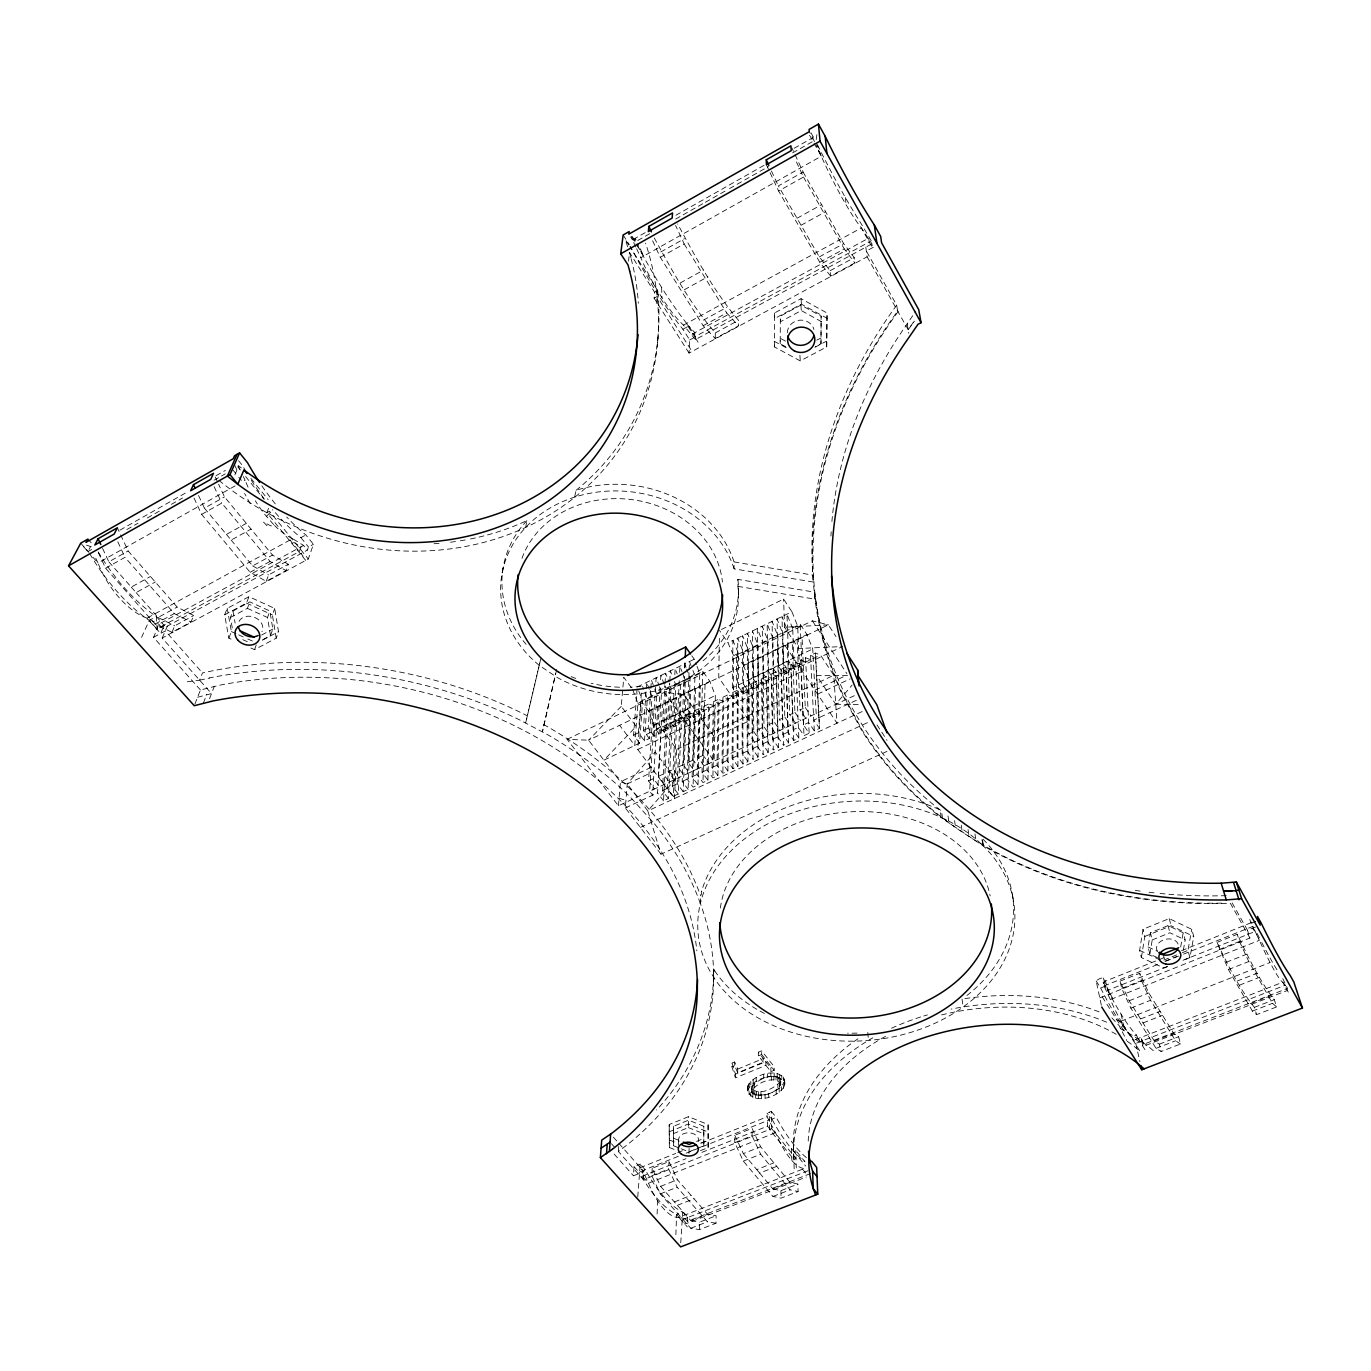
<?xml version="1.0" encoding="UTF-8"?>
<svg xmlns="http://www.w3.org/2000/svg" width="1371" height="1371" viewBox="0 0 1371 1371"><rect width="100%" height="100%" fill="white"/><g stroke="black" fill="none" stroke-linecap="round" stroke-linejoin="round"><path stroke-width="0.75" stroke-dasharray="5 3.75" d="M618.904 1143.397L643.873 1171.622L633.488 1175.787L634.019 1166.567L640.206 1164.065L640.017 1167.749L642.571 1170.628L642.279 1176.164L648.517 1183.19A45.929 18.354 69.6 0 0 678.851 1217.362L804.623 1168.4A46.94 15.818 68.8 0 1 775.558 1132.686L767.057 1116.799L767.006 1113.149L771.376 1111.384L771.667 1128.641L643.445 1179.728L618.355 1151.486L624.233 1147.099A373.752 270.892 10.7 0 0 713.623 980.985L713.64 973.941M714.874 970.959L713.76 969.194L713.76 973.102A371.935 270.447 10.8 0 1 656.555 1110.047M742.945 763.973L737.135 755.849L737.341 690.333L742.876 692.047L742.945 763.973L747.983 761.642L747.675 689.767L742.157 688.036L742.191 753.484L747.983 761.642M734.136 568.879A119.174 101.608 6.6 0 0 643.068 493.714A119.174 101.608 6.6 0 0 526.378 526.635L521.82 531.725A119.174 101.608 6.6 0 0 539.78 665.758L557.192 677.48A119.088 101.54 6.6 0 0 633.333 694.274L640.463 693.589A119.123 101.557 6.6 0 0 661.319 689.339L668.003 687.197A119.191 101.625 6.6 0 0 692.766 675.218L698.353 671.413A119.191 101.625 6.6 0 0 713.314 658.251L717.633 653.333A119.191 101.625 6.6 0 0 738.044 587.919L737.855 579.385L814.58 592.152A489.498 395.105 -24.4 0 0 935.228 806.097L941.551 811.066L942.563 818.641L983.521 846.096A158.779 119.945 -3.5 0 1 966.401 1004.6L959.272 1009.69A158.779 119.945 -3.5 0 1 872.779 1040.023L863.336 1040.795A158.779 119.945 -3.5 0 1 714.617 978.774M652.613 240.765L660.291 257.302L703.169 325.715L715.199 338.466L738.489 325.87L738.506 320.317C714.068 291.423 695.543 257.234 677.668 223.97M737.924 766.32L738.095 694.326L732.525 692.629L732.097 758.197L737.924 766.32L732.902 768.651L727.076 760.528L727.727 694.926L733.331 696.605M738.386 696.125L738.489 653.282L732.885 640.446L791.924 611.723L797.682 626.153L799.447 667.043L794.306 669.476L788.599 660.976L732.577 687.779L738.386 696.125L733.365 698.507L718.73 677.6L719.415 636.607M738.438 594.329L738.455 587.336M765.892 1065.353L770.896 1071.642L774.204 1070.288L774.135 1066.604L761.642 1050.837L758.317 1052.208L763.356 1058.532L763.39 1062.217L737.735 1072.756L737.735 1069.072L734.65 1061.977L731.943 1063.091L731.908 1066.775L735.422 1077.846L765.892 1065.353L765.841 1061.668L735.439 1074.161L735.422 1077.846M737.735 1072.756L734.633 1065.661L734.65 1061.977M793.74 740.409L791.118 669.048L785.909 667.146L788.034 732.131L793.74 740.409L798.865 738.026L793.175 729.732L798.316 727.333L804.006 735.644L809.164 733.245L803.475 724.933L808.65 722.517L814.305 730.863L819.481 728.464L819.018 717.701L816.173 713.486L812.729 648.946L806.988 634.584L800.167 624.233L736.45 655.064L736.278 702.655L749.217 720.889L714.531 737.204L714.102 761.162L664.301 692.355L683.683 694.463L714.531 737.204L715.336 695.525L709.852 681.336L702.809 671.327L641.251 701.095L637.755 749.491L674.498 798.539L676.708 749.371L662.673 730.263L656.623 728.858L661.319 726.63L667.334 728.052L663.513 800.853L668.414 798.573L671.996 725.825L666.015 724.385L670.71 722.14L676.674 723.597L673.315 796.294L678.234 794.015L681.353 721.369L675.423 719.895L680.136 717.65L686.031 719.141L683.169 791.718L688.105 789.439L690.727 716.896L684.849 715.388L682.175 781.453L688.105 789.439M734.77 1142.677L734.805 1135.257L752.045 1128.35L760.597 1146.756L789.936 1182.316L797.871 1184.098L798.093 1191.553L781.059 1198.134L772.97 1196.472L743.339 1161.1L734.77 1142.677L752.079 1135.771L752.045 1128.35M732.902 768.651L733.622 655.629L728.018 642.81L719.518 630.454M218.897 480.347L224.227 484.597A280.489 247.928 29.5 0 0 265.391 511.914L277.85 518.478A280.489 247.928 29.5 0 0 525.641 527.441A280.712 248.117 29.5 0 0 574.535 497.433L576.077 490.287A118.489 101.265 6.6 0 1 734.068 561.99L734.051 568.845L813.26 582.058L814.991 599.144A492.36 396.51 -24.2 0 0 820.938 632.408L822.926 640.531A492.36 396.51 -24.2 0 0 842.291 694.651L861.554 730.177A492.258 396.442 -24.2 0 0 875.092 750.126L879.942 756.518A492.189 396.373 -24.2 0 0 936.204 813.654L942.563 818.641M732.577 687.779L732.885 640.446L728.018 642.81M727.881 770.965L728.567 698.867L722.928 697.205L722.054 762.876L727.881 770.965L722.877 773.295L717.033 765.207L718.147 699.501L723.802 701.129L722.877 773.295M774.375 346.897L774.529 312.999L801.075 298.672L827.039 313.016L826.696 346.914L800.253 360.916L774.375 346.897L774.204 341.276L787.074 348.251M652.219 1168.281L651.859 1175.718L660.291 1193.884L690.778 1228.262L699.45 1229.616L716.005 1223.24L716.108 1215.751L707.573 1214.278L690.967 1220.721L660.616 1186.361L652.219 1168.281L668.962 1161.58L677.394 1179.711L707.573 1214.278M785.737 346.76L780.236 343.778L780.322 316.17L800.938 305.048L821.126 316.17L820.972 343.795L815.351 346.76M717.89 775.609L719.055 703.392L713.366 701.781L712.029 767.537L717.89 775.609L712.903 777.923L707.025 769.868L708.584 704.06L714.308 705.654L712.903 777.923M713.623 980.985L713.76 969.194M700.461 1150.629L708.156 1147.561L708.087 1124.563L688.482 1116.68L669.202 1124.528L669.356 1147.51L675.235 1149.823M708.156 1147.561L708.087 1124.563M681.233 1148.812L688.859 1151.829L703.82 1145.83L703.803 1126.294L688.55 1120.176L673.572 1126.259L673.624 1145.796L679.331 1148.058M703.82 1145.83L703.803 1126.294M707.916 780.236L709.578 707.916L703.837 706.322L702.038 772.199L707.916 780.236L702.963 782.55L697.068 774.512L699.073 708.601L704.848 710.161L702.963 782.55M699.45 1229.616L699.621 1222.144L716.108 1215.751M714.737 978.825L710.624 972.245A158.779 119.945 -3.5 0 1 699.673 906.505L701.729 891.253M715.199 338.466L715.336 332.879C690.521 304.499 671.876 270.413 653.95 237.354M637.755 1197.003L640.206 1164.065L645.295 1169.84A91.668 36.486 69.3 0 0 682.689 1212.135L687.574 1217.619L687.454 1221.458M854.339 695.68L709.081 763.493L703.169 755.352L705.071 683.632M820.972 343.795L821.126 316.17M697.993 784.846L700.135 712.423L694.326 710.864L692.098 776.826L697.993 784.846L693.04 787.143L687.128 779.139L689.579 713.126L695.423 714.668L693.04 787.143M673.281 1133.68L688.328 1127.596L688.482 1116.68M688.979 1153.388L689.133 1147.801M701.438 719.209L702.809 671.327M826.696 346.914L827.039 313.016M680.753 1242.743L682.689 1212.135L676.571 1214.483L675.8 1237.225M697.016 666.357L699.776 673.504L698.49 715.131L693.537 717.479L687.625 709.27L689.082 671.927M704.094 765.823L698.165 757.7L700.324 685.911M678.422 1145.385L678.611 1139.764M693.537 717.479L694.96 675.817L692.903 670.47M709.081 763.493L699.09 768.154L693.16 760.048L695.56 688.208L709.852 681.336M679.245 680.753L677.72 714L683.649 722.191L688.602 719.844L690.161 678.131L686.734 669.219M673.624 1145.796L673.572 1126.259M699.09 768.154L694.103 770.485L688.173 762.396L690.83 690.487L695.56 688.208M669.356 1147.51L669.202 1124.528M716.005 1223.24L707.436 1221.801L677.137 1187.235L668.671 1169.017L668.962 1161.58M689.15 669.853L689.476 661.559L694.274 659.228L696.331 664.575M683.649 722.191L685.363 680.444L682.638 673.332M694.103 770.485L689.133 772.816L683.186 764.727L686.1 692.766L690.83 690.487M657.103 1214.038L657.72 1199.128M688.602 719.844L682.672 711.635L684.163 676.349M684.506 668.037L684.695 663.89L689.476 661.559L692.218 668.688M683.683 694.463L684.369 677.96M684.797 667.643L685.054 661.456M678.731 724.539L680.582 682.758L675.817 685.072L673.812 726.87L678.731 724.539L672.784 716.365L674.412 683.084M683.169 791.718L677.24 783.749L681.044 695.2M679.622 672.441L679.913 666.203L681.953 671.55M817.527 144.88L819.995 149.867A133.193 17.515 63.6 0 0 861.451 224.159L871.562 241.347L871.905 243.832L695.457 339.562L695.594 336.786L688.808 326.024A129.148 26.717 62 0 1 662.604 289.058L658.114 281.809A129.148 26.717 62 0 1 636.35 242.975M678.234 794.015L672.304 786.063L676.623 697.342M674.823 674.772L675.132 668.534L677.171 673.864M660.119 687.985L658.029 723.425L663.992 731.548L668.894 729.218L671.036 687.385L669.682 683.821M865.821 247.123L867.123 256.805L689.065 353.101L689.716 339.974L682.912 329.246A129.011 27.06 61.9 0 1 630.369 246.352M673.315 796.294L667.369 788.359L671.91 699.604M643.445 1179.728L643.873 1171.622M673.812 726.87L667.866 718.73L669.716 683.341M669.819 681.25L670.368 670.847L671.721 674.412M663.992 731.548L666.289 689.682L664.935 686.134M668.414 798.573L662.45 790.639L667.197 701.866M668.894 729.218L662.93 721.077L664.918 685.654M665.038 683.581L665.62 673.161L669.014 682.055M650.711 690.521L648.226 728.121L654.207 736.21L659.091 733.879L661.525 691.978L659.502 686.648M664.387 784.366L658.388 776.346L662.501 704.128M663.513 800.853L657.549 792.935L661.319 726.63M660.616 679.639L660.873 675.475L664.25 684.352M654.207 736.21L656.795 694.274L654.772 688.962M657.806 706.391L652.647 795.214L649.648 791.256L653.778 724.985L648.449 710.898L641.251 701.095M659.091 733.879L653.127 725.773L655.732 684.043M655.869 681.953L656.126 677.788L658.834 684.883M641.354 693.04L638.458 732.782L644.456 740.854L649.34 738.541L652.048 696.571L650.025 691.241M689.133 772.816L654.55 788.959L648.534 780.973L653.127 708.636M650.848 688.431L651.396 680.085L654.087 687.179M644.456 740.854L647.318 698.85L642.622 686.443M618.355 1151.486L618.767 1145.419M649.34 738.541L643.342 730.452L646.084 690.744M646.238 688.653L646.666 682.381L649.357 689.476M631.294 687.539L623.771 677.308L621.252 706.339L636.178 726.407L603.891 760.185L639.606 743.168L642.605 701.129L637.909 688.739M632.545 689.253L637.892 703.409L634.756 745.481L619.623 725.293M639.606 743.168L633.591 735.113L637.087 689.065M660.993 854.184L625.347 807.93L627.215 783.921L655.235 752.045L675.372 779.139L647.815 810.912L660.993 854.184L886.968 751.411M618.441 805.805L620.429 781.813L588.605 740.203L567.097 739.329L618.441 805.805L654.55 788.959M657.566 342.664L658.063 336.546M656.52 303.402L657.634 290.583L629.82 246.729M689.065 353.101L654.087 298.175L654.618 292.263L629.443 252.367L628.586 261.175M649.7 233.738L634.859 242.136L635.304 238.246L636.984 241.827M556.695 669.374L542.419 731.823L555.718 673.452M816.173 139.619L817.03 133.81M540.842 658.56L525.676 722.928L540.345 660.599M1167.578 966.538L1163.859 968.029L1141.375 957.575L1139.627 950.36L1143.02 929.264L1169.223 918.604L1191.759 929.315L1193.764 936.496L1189.925 957.609L1182.488 960.591M1141.375 957.575L1144.802 936.444L1143.02 929.264M1157.45 957.695L1149.875 954.147L1148.075 946.95L1150.406 932.743L1168.023 925.596L1183.19 932.777L1185.161 939.958L1182.984 952.16M1149.875 954.147L1152.223 939.923L1150.406 932.743M525.641 527.441L526.841 520.672A278.844 246.849 29.8 0 1 468.402 539.369M1180.671 946.984L1183.19 932.777M1189.925 957.609L1187.954 950.411L1191.759 929.315M747.606 1087.272C751.394 1073.544 784.76 1064.684 784.949 1084.427C781.042 1098.034 747.778 1106.911 747.606 1087.272C753.81 1102.027 780.442 1093.287 784.846 1080.725M747.623 1090.956C751.891 1078.292 778.899 1069.517 784.949 1084.427M502.146 572.907L503.465 565.983M713.64 973.958A373.752 270.892 10.7 0 0 702.432 909.333L700.41 903.54L701.541 898.982A158.779 119.945 -3.5 0 1 937.867 815.985L941.174 817.544L940.18 809.987L936.821 808.427A158.008 119.74 -3.5 0 0 701.609 891.236M197.595 697.256L211.511 693.572L162.172 638.046L308.304 559.008L313.428 544.304L305.887 534.947A120.717 48.448 58.8 0 1 286.728 517.021M92.954 557.277L98.009 562.967A58.867 29.065 57.2 0 0 147.005 618.167L160.578 633.471L162.721 628.621L307.395 550.114L308.492 546.995L313.428 544.304M250.859 648.003L254.526 649.648L276.205 638.183L278.502 631.637L274.714 608.433L248.956 596.676L227.226 608.398L224.638 614.876L228.871 638.149L232.522 639.794M263.009 639.589L270.515 635.613L272.846 629.066L269.864 611.02L249.848 601.903L232.967 611.003L230.414 617.481L232.933 631.568M751.548 1087.272C756.586 1079.782 775.489 1070.425 780.887 1080.725C775.78 1088.18 757.066 1097.486 751.548 1087.272L751.685 1092.173C759.603 1100.039 782.721 1091.967 780.802 1079.508M780.973 1084.41C775.78 1074.196 754.324 1083.141 751.685 1092.173M276.205 638.183L272.383 614.911L274.714 608.433M270.515 635.613L267.516 617.516L269.864 611.02M194.014 498.016L201.623 514.382L250.139 572.29L266.214 581.321L285.991 570.627L288.304 564.269L272.486 555.066L224.484 496.885L218.572 484.186M254.526 649.648L256.925 643.085M266.214 581.321L268.613 574.929L288.304 564.269M230.414 617.481L247.38 608.364L249.848 601.903M209.574 698.644L214.322 686.305M224.638 614.876L246.472 603.12L248.956 596.676M228.871 638.149L231.391 631.603L227.226 608.398M203.388 703.049L206.678 694.583M194.922 704.026L200.457 689.973L219.086 685.294A355.295 258.228 10.7 0 1 696.845 950.857M187.261 681.798L199.618 680.17L202.48 672.938L212.351 670.847A371.661 270.258 10.8 0 1 520.963 712.629L526.807 715.576M305.716 560.413L266.814 512.685L269.487 505.95M98.404 552.753L105.601 568.211L155.077 624.028L171.923 632.322L190.98 622.006L193.722 615.528L177.15 607.045L128.154 550.971L117.375 527.801M171.923 632.322L174.734 625.81L193.722 615.528M162.172 638.046L167.416 626.067M234.869 474.88L238.76 465.969L241.347 467.957M98.198 551.93A117.529 55.903 57.2 0 0 156.311 616.556L164.126 625.399L162.721 628.621L158.813 624.199L147.005 618.167L292.571 538.632L303.591 545.452L307.395 550.114M200.457 689.973L153.518 637.309L157.099 629.22L156.311 616.556L149.268 620.412L140.27 640.24M83.734 546.875L87.898 551.57L90.383 546.875M831.906 521.494A469.242 378.602 -24.3 0 1 907.276 323.727L915.708 311.303M867.123 256.805L908.202 329.743L914.628 320.42M896.668 305.082L890.465 313.856A489.687 395.242 -24.4 0 0 812.866 575.1L813.26 582.058A492.497 396.613 -24.2 0 1 891.373 319.871L897.611 311.063L896.668 305.082L866.352 251.047L876.103 245.769M898.211 311.423L891.973 320.231A491.761 396.013 -24.2 0 0 821.572 632.305L823.56 640.394M908.202 329.743L914.371 321.14M847.535 675.355L816.688 675.629L835.727 704.266L852.128 685.054M526.841 520.672L523.054 524.939A118.523 101.3 6.6 0 0 526.121 644.37M266.42 516.439L272.812 509.669M621.252 706.339L588.605 740.203L828.358 624.868L835.933 636.555M576.077 490.287L580.379 486.722A279.05 247.037 29.8 0 0 658.149 295.879L657.634 290.583L654.618 292.263M575.135 496.97L579.453 493.389A280.712 248.117 29.5 0 0 658.114 308.698L656.966 294.919A280.712 248.117 29.5 0 0 646.649 246.454L645.552 243.13M119.98 530.114L188.41 491.366M216.138 475.651L225.392 470.407M635.801 247.003L632.459 239.856L646.392 231.973M675.954 215.23L764.641 164.983M794.22 148.239L812.695 137.786L809.284 131.685M87.898 551.57L91.617 549.48M126.869 529.532L138.008 523.225M147.28 517.981L160.27 510.629M171.409 504.322L182.549 498.033M214.099 480.176L219.668 477.022M221.519 475.977L225.238 473.886M675.68 219.052L681.25 215.898M683.101 214.853L703.512 203.302M705.38 202.257L727.641 189.644M729.492 188.598L768.463 166.559M792.592 152.901L813.003 141.367L812.695 137.786L815.265 143.304M235.075 485.9L98.009 562.967L94.616 555.821M243.353 476.577L245.083 480.261L242.478 481.735L238.794 477.211M695.457 339.562L683.478 325.098A64.865 14.087 62.1 0 1 664.01 300.986L659.777 294.319A64.865 14.087 62.1 0 1 640.823 257.714L821.298 156.225L815.882 141.573M102.568 548.349L108.84 561.819L128.154 550.971M198.538 495.497L204.433 508.144L224.484 496.885M660.753 251.973L684.489 238.64M803.115 172.043L843.696 243.627L854.219 257.628L854.853 262.924L830.603 276.051L830.106 270.687L819.327 256.908L778.385 185.942L803.115 172.043L791.804 147.691M105.601 568.211L125.001 557.329L174.306 613.574L190.98 622.006M201.623 514.382L221.776 503.088L270.07 561.442L285.991 570.627M660.291 257.302L684.163 243.918L675.577 225.461M830.603 276.051L819.772 262.255L778.591 190.997L803.475 177.048L795.591 160.081M108.84 561.819L131.273 587.114L150.502 576.454M204.433 508.144L226.421 534.399L246.386 523.345M680.205 283.009L703.786 269.933M797.048 218.263L821.623 204.656M266.814 512.685L269.436 511.229L308.304 559.008M654.087 298.175L657.12 296.496L692.064 351.49M131.273 587.114L136.123 592.598L155.334 581.972M226.421 534.399L231.168 540.088L251.099 529.069M684.403 289.709L707.95 276.702M801.092 225.255L825.616 211.7M292.571 538.632A60.461 25.346 58.8 0 1 273.6 524.545L270.995 525.984L263.643 522.145L268.476 527.372M683.478 325.098L861.365 227.929L871.905 243.832L872.436 247.757L861.365 227.929A66.939 8.38 63.4 0 1 848.032 208.084L844.159 201.468A66.939 8.38 63.4 0 1 821.298 156.225L816.139 145.155M275.348 512.685A120.614 48.705 58.7 0 0 300.935 537.655L305.887 534.947M682.912 329.246L688.808 326.024M136.123 592.598L158.025 617.481L177.15 607.045M231.168 540.088L252.641 565.88L272.486 555.066M703.392 320.129L726.784 307.361M819.327 256.908L843.696 243.627M155.077 624.028L174.306 613.574M250.139 572.29L270.07 561.442M703.169 325.715L726.699 312.914L738.489 325.87M819.772 262.255L844.279 248.922L854.853 262.924M303.591 545.452L158.813 624.199L156.654 629.049L299.341 551.553L301.02 546.858L289.984 540.054L303.162 556.215M692.064 334.181L868.7 238.126L869.231 242.016L694.669 336.838L686.288 323.556L694.857 332.656L694.669 336.838L698.079 342.219M164.126 625.399L157.099 629.22L149.268 620.412A117.375 56.245 57.1 0 1 90.023 554.21M689.716 339.974L695.594 336.786M153.518 637.309L165.291 630.934L202.48 672.938M715.336 332.879L738.506 320.317M830.106 270.687L854.219 257.628M827.518 318.535L801.401 304.139L774.718 318.518L774.529 312.999M821.555 321.722L801.281 310.549L780.545 321.705L780.322 316.17M261.655 635.03L272.846 629.066M816.808 340.145L820.526 338.174M262.307 640.223L278.502 631.637M814.957 347.257L826.233 341.293M721.403 629.529L783.612 599.093L791.924 611.723M637.241 686.974L684.695 663.89L686.048 667.454M733.622 655.629L738.489 653.282M637.892 703.409L642.605 701.129M647.318 698.85L652.048 696.571M656.795 694.274L661.525 691.978M666.289 689.682L671.036 687.385M685.363 680.444L690.161 678.131M694.96 675.817L699.776 673.504M743.373 652.407L748.258 650.043L742.619 635.698L742.671 682.947L748.463 691.327L743.425 693.726L737.615 685.363L737.752 638.081L743.373 652.407L743.425 693.726M753.159 647.678L758.077 645.295L752.422 630.934L752.799 678.097L758.574 686.494L753.519 688.91L747.726 680.53L747.521 633.316L753.159 647.678L753.519 688.91M767.914 640.548L768.72 681.661L763.647 684.095L762.979 642.93L767.914 640.548L762.225 626.17L764.007 726.836L769.799 735.147M777.785 635.767L778.899 676.811L773.81 679.245L772.833 638.166L777.785 635.767L772.062 621.371L774.272 722.02L780.03 730.366M782.738 633.385L787.691 630.986L781.95 616.573L783.407 663.461L789.13 671.944L784.006 674.395L778.282 665.912L777.014 618.972L782.738 633.385L784.006 674.395M794.306 669.476L792.712 628.552L797.682 626.153M567.097 739.329L812.386 620.84L828.358 624.868L784.538 627.25L783.612 599.093M648.449 710.898L686.1 692.766M736.45 655.064L743.425 665.175L806.988 634.584M653.778 724.985L715.336 695.525M633.591 735.113L638.458 732.782M643.342 730.452L648.226 728.121M653.127 725.773L658.029 723.425M662.93 721.077L667.866 718.73M749.217 720.889L748.994 679.416L812.729 648.946M672.784 716.365L677.72 714M682.672 711.635L687.625 709.27M684.849 715.388L689.579 713.126M694.326 710.864L699.073 708.601M703.837 706.322L708.584 704.06M713.366 701.781L718.147 699.501M722.928 697.205L727.727 694.926M732.525 692.629L737.341 690.333M742.157 688.036L746.989 685.723L752.456 687.471L753.039 759.294L758.094 756.946L757.272 685.192L751.822 683.409L752.319 748.772L758.094 756.946M751.822 683.409L756.672 681.096L762.087 682.895L763.167 754.598L768.24 752.251L766.903 680.599L761.522 678.782L762.482 744.042L768.24 752.251M761.522 678.782L766.372 676.469L771.736 678.285L773.313 749.886L778.42 747.521L776.569 675.989L771.239 674.138L772.678 739.277L778.42 747.521M771.239 674.138L776.123 671.807L781.419 673.675L783.509 745.156L788.616 742.791L786.269 671.362L781.007 669.476L782.91 734.513L788.616 742.791M781.007 669.476L785.909 667.146M793.175 729.732L790.81 664.781L795.711 662.433L800.87 664.404L804.006 735.644M803.475 724.933L800.63 660.119L805.565 657.754L810.655 659.742M814.305 730.863L810.501 655.407L815.437 653.042L820.458 655.064L833.757 675.235L837.013 723.203L802.275 671.276L800.167 624.233M646.341 734.496L690.59 713.383M662.673 730.263L820.458 655.064M637.755 749.491L802.275 671.276M676.708 749.371L833.757 675.235M651.139 767.349L620.429 781.813L627.215 783.921L647.815 810.912L863.559 710.898M814.94 690.196L846.524 675.32M817.699 694.103L850.174 678.851M627.215 783.921L654.087 771.29M648.534 780.973L653.453 778.659L659.468 786.663M658.388 776.346L663.324 774.032L669.322 782.07M683.186 764.727L677.891 767.212L683.855 775.283M688.173 762.396L693.16 760.048M698.165 757.7L703.169 755.352M754.65 742.225L748.84 733.948L753.776 731.634L753.159 660.496M764.692 737.529L758.883 729.235L764.007 726.836M774.906 732.765L769.131 724.436L774.272 722.02M785.172 727.967L779.414 719.604L784.829 717.067L782.635 646.289M795.471 723.151L789.73 714.771L794.906 712.354L792.198 641.697M805.805 718.335L800.081 709.921L805.274 707.487L802.052 636.967M672.304 786.063L677.24 783.749M682.175 781.453L687.128 779.139M692.098 776.826L697.068 774.512M712.029 767.537L717.033 765.207M722.054 762.876L727.076 760.528M742.191 753.484L747.246 751.137L746.989 685.723M752.319 748.772L757.392 746.407L756.672 681.096M772.678 739.277L777.785 736.895L776.123 671.807M625.347 807.93L657.549 792.935M662.45 790.639L667.369 788.359M702.038 772.199L707.025 769.868M732.097 758.197L737.135 755.849M762.482 744.042L767.571 741.66L766.372 676.469M782.91 734.513L788.034 732.131M856.361 700.307L813.826 720.101L819.481 728.464L815.556 657.412L810.501 655.407M640.36 827.399L868.46 722.209M731.908 1066.775L734.633 1065.661M763.39 1062.217L758.369 1055.876L761.676 1054.505L761.642 1050.837M737.735 1069.072L763.356 1058.532M770.896 1071.642L770.828 1067.958L774.135 1066.604M1144.802 936.444L1171.125 925.768L1193.764 936.496M668.894 1131.932L688.259 1124.083L707.95 1131.983M1152.223 939.923L1169.926 932.76L1185.161 939.958M1251.792 922.991L1255.596 921.449L1251.62 922.7M696.519 1141.392L703.974 1138.393M1101.341 1005.2L1096.166 980.968C1105.866 972.982 1105.849 983.213 1107.528 990.41L1167.132 966.624M700.632 1143.191L708.293 1140.124M640.017 1167.749L675.749 1153.422M677.737 1152.617L683.683 1150.235M701.558 1143.071L767.057 1116.799M1163.688 957.798L1104.221 981.636L1112.721 998.636L1105.403 987.034M1181.528 950.651L1250.883 922.837L1259.366 940.335A50.813 4.987 66.1 0 0 1282.759 982.202L1289.254 993.855M1103.227 982.356L1105.557 986.057A97.581 16.452 66.6 0 0 1119.713 1011.884L1122.403 1016.237A97.581 16.452 66.6 0 0 1136.508 1035.088L1139.387 1041.926L1135.634 1039.492A49.613 8.517 66.9 0 1 1123.62 1025.611L1121.015 1021.155A49.613 8.517 66.9 0 1 1110.373 999.579L1103.998 985.955L1103.227 982.356L1105.574 981.43M1163.859 960.06L1180.551 953.376M1182.402 952.639L1187.954 950.411M1165.024 961.225L1176.746 956.53M678.234 1156.353L642.571 1170.628L648.517 1183.19L775.558 1132.686M686.168 1153.182L769.508 1119.816M1103.998 985.955L1157.827 964.413M1165.744 961.242L1181.579 954.902M1183.567 954.113L1252.854 926.385L1259.366 940.335L1110.373 999.579M806.422 1157.672A93.674 30.882 68.3 0 1 776.243 1117.416L771.89 1119.164L767.006 1113.149M1096.166 980.968L1100.656 988.028L1105.557 986.057M1120.038 981.173L1139.695 973.324L1148.812 992.964L1173.713 1033.408L1178.632 1036.699L1180.482 1044.017L1161.134 1051.488L1156.061 1048.335L1130.835 1008.096L1121.701 988.422L1120.038 981.173L1129.156 1000.761L1154.296 1040.949L1159.369 1044.154L1161.134 1051.488M1217.002 942.391L1237.276 934.285C1248.09 956.701 1259.109 980.111 1274.276 999.648L1276.59 1006.931L1256.624 1014.626L1252.391 1011.095L1228.399 969.571L1217.002 942.391C1227.816 964.721 1238.904 988.2 1254.414 1007.342L1256.624 1014.626M1232.135 902.906L1247.473 930.223L1258.321 925.888M642.279 1176.164L685.997 1158.718M701.901 1152.36L767.503 1126.174L767.417 1120.655M1183.036 960.266L1254.551 931.714L1252.58 928.184M651.859 1175.718L668.671 1169.017M1121.701 988.422L1141.426 980.556L1139.695 973.324M1219.11 949.589L1239.47 941.466L1237.276 934.285M1099.765 997.865L1249.906 938.038L1247.473 930.223M660.616 1186.361L677.394 1179.711M734.805 1135.257L743.339 1153.594L760.597 1146.756M1129.156 1000.761L1148.812 992.964M1226.257 962.288L1246.547 954.25M634.019 1166.567L639.109 1172.274L645.295 1169.84M660.291 1193.884L677.137 1187.235M743.339 1161.1L760.682 1154.245L790.124 1189.839L798.093 1191.553M1130.835 1008.096L1150.595 1000.282L1175.581 1040.795L1180.482 1044.017M1228.399 969.571L1248.792 961.517L1272.511 1003.315L1276.59 1006.931M1121.015 1021.155L1270.043 962.528M857.938 1038.79A199.463 136.843 -5.6 0 0 793.449 1148.47L793.655 1151.297L795.78 1150.458L804.811 1161.58M674.429 1201.904L691.121 1195.358M743.339 1153.594L756.758 1169.6L773.93 1162.848M1140.569 1018.961L1160.123 1011.301M1237.105 981.088L1257.293 973.17M794.152 1168.795L793.878 1159.386L796.02 1158.546L795.78 1150.458M677.411 1205.298L694.086 1198.751M756.758 1169.6L759.654 1173.079L776.826 1166.361M1143.037 1022.937L1162.574 1015.277M1239.47 985.166L1259.623 977.266M1100.656 988.028A97.512 16.675 66.7 0 0 1131.692 1036.973L1136.508 1035.088M1135.634 1039.492L1282.759 982.202L1287.54 988.577M687.574 1217.619L681.456 1220.019L676.571 1214.483A91.566 36.726 69.3 0 1 639.109 1172.274M808.119 1170.714L685.037 1218.562L678.851 1217.362L687.317 1226.891M1131.692 1036.973L1135.754 1043.4L1285.621 985.081M810.518 1173.576L687.471 1221.321L685.037 1218.562L684.866 1224.149L806.319 1177.038M1143.722 1044.256L1140.861 1037.419L1143.722 1044.256L1287.489 988.44L1282.622 978.277M759.654 1173.079L772.85 1188.948L789.936 1182.316M1154.296 1040.949L1173.713 1033.408M1250.163 1003.743L1270.214 995.98M772.85 1188.948L780.904 1190.662L797.871 1184.098M1159.369 1044.154L1178.632 1036.699M1254.414 1007.342L1274.276 999.648M690.778 1228.262L707.436 1221.801M772.97 1196.472L790.124 1189.839M1156.061 1048.335L1175.581 1040.795M1252.391 1011.095L1272.511 1003.315M199.618 680.17L209.523 678.062M1106.654 1022.218A200.269 136.911 -5.5 0 0 965.989 1006.537L960.351 1007.411A200.269 136.911 -5.5 0 0 951.046 1009.125M1226.274 895.657L1219.127 895.829A489.241 394.899 -24.4 0 1 1159.215 893.378M1249.906 938.038L1230.438 903.369L1221.475 903.575A492.035 396.253 -24.2 0 1 983.161 845.718L981.807 837.989L983.024 845.633M835.727 704.266L860.388 704.557M690.967 1220.721L699.621 1222.144M737.838 586.36L814.991 599.144L814.58 592.152M734.085 561.921L812.866 575.1M619.075 798.265L625.947 800.373M86.51 545.144L94.205 547.766M790.81 664.781L796.003 666.734M800.63 660.119L805.754 662.073M673.898 1138.376L679.588 1140.621M669.665 1140.089L677.445 1143.174M688.328 1127.596L703.649 1133.714M242.736 639.657L250.002 642.93M231.391 631.603L236.875 634.07M238.691 634.876L245.975 638.166M247.808 638.989L255.092 642.262M246.472 603.12L272.383 614.911M247.38 608.364L267.516 617.516M823.577 640.411A491.384 395.722 -24.2 0 0 842.891 694.429L862.102 729.938A491.384 395.722 -24.2 0 0 875.623 749.834L880.456 756.244A491.384 395.722 -24.2 0 0 942.991 818.281L946.538 820.029M1139.627 950.36L1160.14 959.923M1148.075 946.95L1157.501 951.354M158.025 617.481L174.734 625.81M1120.141 1028.524L1124.443 1030.803A200.269 136.911 -5.5 0 1 1151.434 1049.055L1154.605 1051.831M1127.185 1041.275A184.365 126.458 -5.6 0 1 1137.159 1048.866L1140.209 1051.557L1121.684 1022.338L1118.376 1020.572A199.463 136.843 -5.6 0 0 1114.126 1018.379M785.48 341.122L780.03 338.157L780.236 343.778M543.447 724.454L547.886 726.921A371.781 270.327 10.8 0 1 700.101 894.355L700.598 895.794M252.641 565.88L268.613 574.929M1201.921 903.095A491.315 395.671 -24.2 0 1 983.538 845.341L976.512 841.177A491.384 395.722 -24.2 0 1 949.469 823.148L943.368 818.556M580.447 755.627L572.341 750.074A373.752 270.892 10.7 0 0 546.806 734.239L519.798 719.981A373.752 270.892 10.7 0 0 209.215 677.942M981.19 843.936L977.112 840.166A158.779 119.945 -3.5 0 0 946.521 819.995M1111.864 1017.865L1119.096 1025.594L1126.722 1040.435M273.6 524.545L264.055 513.542A60.461 25.346 58.8 0 1 255.349 500.792M614.139 1154.074L633.488 1175.787M80.735 543.173L88.995 552.462M611.466 1143.722L615.596 1148.384M87.898 539.094L92.011 543.756M613.403 1137.193L617.533 1141.854M232.659 469.687L237.56 475.703M767.503 1126.174L773.484 1133.509M802.549 1169.206L807.159 1174.861M793.312 1144.819L793.878 1159.386L769.508 1129.498L769.251 1112.241M772.267 1119.644L774.821 1124.426A93.605 31.053 68.3 0 0 790.107 1146.979L793.158 1150.595A93.605 31.053 68.3 0 0 804.948 1161.545M237.646 466.757L240.302 470.013M245.615 476.56L264.175 499.421M793.655 1151.297L805.617 1166.018M771.667 1128.641L796.02 1158.546L796.294 1167.955M238.554 460.69L242.564 465.626A120.614 48.705 58.7 0 0 245.683 471.076M250.927 478.393L268.133 499.61M771.376 1111.384L776.243 1117.416M300.935 537.655L308.492 546.995M761.676 1054.505L774.204 1070.288M765.841 1061.668L770.828 1067.958M674.258 779.756L668.277 771.719L673.247 769.388L679.211 777.443M747.246 751.137L753.039 759.294M691.807 655.732L694.274 659.228M757.392 746.407L763.167 754.598M753.776 731.634L759.585 739.912M767.571 741.66L773.313 749.886M777.785 736.895L783.509 745.156M763.647 684.095L757.872 675.68L757.306 628.552L762.979 642.93M784.829 717.067L790.57 725.448M762.962 673.247L768.72 681.661M768.068 670.796L773.81 679.245M794.906 712.354L800.63 720.752M773.175 668.363L778.899 676.811M805.274 707.487L810.981 715.919M785.137 645.638L799.447 667.043L842.428 646.581L798.642 648.483L784.538 627.25M812.386 620.84L846.918 673.692M876.994 724.933L887.054 740.306M1102.233 996.888L1123.466 1030.289L1121.684 1022.338M630.643 236.994L632.459 239.856M623.154 234.972L629.34 244.741M628.706 244.981L625.365 239.702L627.695 246.934M632.237 236.446L635.321 241.347M631.226 236.395L634.859 242.136M635.955 243.884L643.685 256.103L637.823 243.61M1144.991 1049.706L1137.964 1038.584L1141.7 1041.035L1142.951 1046.484L1287.386 990.479L1285.672 985.201M684.163 243.918L726.699 312.914M250.208 503.654L244.621 493.457M803.475 177.048L844.279 248.922M811.049 132.884L814.922 139.825M814.031 143.218L821.298 156.225M809.576 135.232L812.146 139.825M1251.226 921.963L1251.963 923.283M238.126 465.54L239.874 469.225M234.647 465.18L238.126 472.532M636.641 248.785L640.823 257.714M752.079 1135.771L760.682 1154.245M215.196 476.919L217.732 482.369M214.133 486.671L221.776 503.088M117.786 541.802L125.001 557.329M1239.47 941.466L1248.792 961.517M771.445 171.015L778.385 185.942M766.389 164.726L778.591 190.997M1141.426 980.556L1150.595 1000.282M792.712 628.552L786.954 614.139L789.13 671.944M772.833 638.166L767.143 623.771L769.131 724.436M743.425 665.175L748.994 679.416M674.446 681.524L675.817 685.072M700.41 903.54L699.895 902.101A373.752 270.892 10.7 0 0 674.926 852.077L670.333 845.084A373.752 270.892 10.7 0 0 655.012 824.451L631.14 797.991A373.752 270.892 10.7 0 0 580.396 755.575M731.943 1063.091L735.439 1074.161M1249.821 919.444L1250.883 922.837M629.58 252.864L631.208 258.708M1169.223 918.604L1171.125 925.768M1168.023 925.596L1169.926 932.76M1163.174 954.01L1164.562 959.426M1135.754 1043.4L1139.918 1061.651M1121.084 1014.112L1123.62 1025.611M1103.449 978.037L1104.409 981.927M232.967 611.003L235.109 623.034M1012.295 894.029L1013.632 901.775M907.208 323.676L908.784 333.273M983.521 846.096L982.304 838.452A158.008 119.74 -3.5 0 1 966.726 995.637M974.952 833.928L976.118 841.554M968.046 829.626L969.194 837.253M961.26 825.188L962.356 832.797M954.576 820.629L955.656 828.221M948.012 815.916L949.058 823.508M737.855 579.385L738.061 580.961A118.489 101.265 6.6 0 1 701.249 662.193M962.048 999.065L963.076 1006.982M845.376 197.527L846.096 204.776M793.878 1159.386L793.535 1152.908A200.355 136.963 -5.5 0 1 868.409 1040.4A200.269 136.911 -5.5 0 1 872.83 1037.813M867.826 1032.432L868.409 1040.4M801.075 298.672L801.401 304.139M800.938 305.048L801.281 310.549M812.335 566.48L812.729 573.404M799.927 355.226L800.253 360.916M815.437 653.042L819.018 717.701M805.565 657.754L809.164 733.245M797.117 639.332L800.081 709.921M795.711 662.433L798.865 738.026M791.41 1148.521L791.855 1160.466M787.297 644.062L789.73 714.771M777.494 648.774L779.414 719.604M661.645 287.482L661.902 297.644M784.52 1078.84L784.606 1082.524M784.469 1082.679L784.555 1086.363M783.441 1076.989L783.527 1080.674M783.338 1084.667L783.424 1088.368M781.778 1075.378L781.864 1079.08M781.539 1086.637L781.624 1090.339M780.425 1081.959L780.51 1085.661M780.15 1078.326L780.236 1082.027M779.688 1074.196L779.756 1077.88M779.414 1083.227L779.499 1086.929M779.071 1077.332L779.156 1081.016M779.139 1088.505L779.225 1092.19M780.904 1190.662L781.059 1198.134M777.665 1076.646L777.734 1080.348M777.854 1084.53L777.94 1088.231M777.134 1073.442L777.203 1077.126M775.935 1076.304L776.003 1079.988M776.123 1090.253L776.192 1093.955M774.152 1073.099L774.221 1076.783M773.878 1076.269L773.947 1079.954M771.513 1076.561L771.565 1080.245M770.845 1073.185L770.896 1076.869M768.668 1093.27L768.737 1096.971M767.349 1073.716L767.4 1077.4M765.035 1094.212L765.087 1097.914M758.077 645.295L758.574 686.494M763.681 1074.675L763.733 1078.36M758.009 658.149L758.883 729.235M761.591 1094.726L761.625 1098.428M760.922 1091.402L760.956 1095.103M758.317 1052.208L758.369 1055.876M758.574 1091.693L758.609 1095.395M758.317 1094.812L758.352 1098.514M756.192 1077.726L756.226 1081.428M756.535 1091.659L756.569 1095.36M755.37 1094.469L755.387 1098.171M754.821 1091.316L754.838 1095.001M754.53 1083.484L754.547 1087.169M753.193 1079.491L753.21 1083.193M753.416 1090.63L753.433 1094.332M752.987 1084.769L753.005 1088.471M752.833 1093.732L752.85 1097.417M752.319 1089.654L752.336 1093.338M751.994 1086.038L752.011 1089.739M748.463 662.741L748.84 733.948M750.811 1081.359L750.828 1085.061M750.742 1092.55L750.76 1096.252M748.258 650.043L748.463 691.327M749.046 1083.33L749.063 1087.032M749.063 1090.973L749.08 1094.675M747.966 1085.335L747.983 1092.841M640.994 686.323A118.489 101.265 6.6 0 1 630.334 687.197M619.589 687.231A118.489 101.265 6.6 0 1 605.279 685.997M601.732 685.449A118.489 101.265 6.6 0 1 591.192 683.272M575.82 678.474A118.489 101.265 6.6 0 1 570.867 676.486M465.18 539.968A278.844 246.849 29.8 0 1 458.702 541.048M455.446 541.545A278.844 246.849 29.8 0 1 447.272 542.59M439.028 543.379A278.844 246.849 29.8 0 1 432.413 543.841M521.991 558.34A102.774 87.83 6.6 0 1 630.643 499.472A102.774 87.83 6.6 0 1 722.431 582.075M239.051 621.389A12.596 10.008 19.7 0 1 255.075 617.584A12.596 10.008 19.7 0 1 261.964 631.74M720.375 908.048A136.106 103.099 -3.5 0 1 852.248 811.735A136.106 103.099 -3.5 0 1 990.153 895.897M830.946 536.01A469.242 378.602 -24.3 0 1 831.169 531.742M857.046 1033.1A158.008 119.74 -3.5 0 1 847.586 1033.186M764.435 1013.443A158.008 119.74 -3.5 0 1 759.825 1010.975M756.809 1009.279A158.008 119.74 -3.5 0 1 714.737 970.908M891.527 1028.233A200.269 136.911 -5.5 0 1 922.049 1016.528M923.814 1015.98A200.269 136.911 -5.5 0 1 927.379 1014.917M1221.544 903.129A491.315 395.671 -24.2 0 1 1205.486 903.146M964.961 998.602A199.463 136.843 -5.6 0 1 1100.365 1012.364M1157.398 951.131A11.037 7.986 -11.4 0 1 1164.613 939.529A11.037 7.986 -11.4 0 1 1178.306 944.979M248.048 487.133A60.461 25.346 58.8 0 1 245.083 480.261M264.089 498.736A120.614 48.705 58.7 0 1 251.15 480.021M275.297 503.877A120.717 48.448 58.8 0 1 260.747 484.186M678.988 1141.546A9.991 6.924 1.3 0 1 688.448 1132.823A9.991 6.924 1.3 0 1 698.267 1141.563M1276.967 969.794A101.231 9.666 65.9 0 1 1260.377 939.786M1259.435 937.953A101.231 9.666 65.9 0 1 1256.607 932.331M1154.022 892.829A489.241 394.899 -24.4 0 1 1148.829 892.23M1140.226 891.116A489.241 394.899 -24.4 0 1 1135.085 890.379M787.331 332.776A13.504 12.596 -7.6 0 1 799.31 320.231A13.504 12.596 -7.6 0 1 813.928 329.52M808.222 1141.152A184.365 126.458 -5.6 0 1 888.545 1034.779M941.534 1014.934A184.365 126.458 -5.6 0 1 1116.217 1034.317M631.14 258.725A257.834 228.203 29.7 0 1 638.338 303.265"/><path stroke-width="1.5" d="M685.243 657.326L685.671 647.009L627.524 675.475M609.41 1151.537L610.661 1134.091L613.505 1131.949A355.295 258.228 10.7 0 0 697.582 979.511M606.513 1153.714L607.199 1144.339M809.267 1159.866A93.674 30.882 68.3 0 0 812.009 1161.665L816.67 1167.441L817.767 1194.21L680.633 1246.89L600.378 1157.57L601.715 1140.124L610.661 1134.091M648.86 226.386L648.329 231.579L672.15 218.092L672.544 212.951L648.86 226.386L651.414 231.87M629.735 271.235L627.952 264.826L620.72 253.806L623.154 234.972L629.152 231.562L628.843 234.133L809.284 131.685L809.113 129.405L818.436 124.11L825.188 136.312A133.415 16.949 63.6 0 0 874.304 224.947L880.662 236.412L881.604 242.787L918.741 309.692L921.055 322.682L917.987 324.293L909.367 336.803A475.034 381.395 -24 0 0 1226.274 899.924L1241.595 898.708L1302.45 1008.045L1141.769 1069.757L1101.736 1007.051M612.203 1149.361A359.013 259.136 10.6 0 0 631.808 830.5A359.013 259.136 10.6 0 0 213.053 700.941L194.254 705.705L68.55 565.829L230.02 474.589L239.599 452.893L247.585 462.798A120.717 48.448 58.8 0 0 259.582 482.455M236.977 454.384L227.363 476.08L237.783 484.254A261.141 230.345 29 0 0 527.681 513.731A261.141 230.345 29 0 0 629.683 271.252M193.5 484.631L190.62 490.749L210.74 479.37L213.499 473.286L193.5 484.631L195.179 488.265M98.095 538.734L94.805 545.007L114.17 534.056L117.375 527.801L98.095 538.734L100.786 544.51M86.167 542.316L87.898 539.094L80.735 543.173L68.55 565.829M610.078 1142.163L601.098 1148.195M612.271 1149.395L600.378 1157.57M239.599 452.893L234.561 455.755L233.241 458.737L86.236 542.196M766.252 159.824L790.93 145.823L791.221 150.673L766.389 164.726L766.252 159.824L768.84 165.411M620.72 253.806L820.047 141.179L818.436 124.11M831.512 575.786A469.242 378.602 -24.3 0 0 1221.15 883.215L1236.316 881.999L1260.24 925.117L1257.447 916.394L1261.354 923.437A101.351 9.306 65.9 0 0 1290.128 975.347L1293.864 982.099L1302.45 1008.045M1236.316 881.999L1238.767 889.728L1236.162 890.79L1223.532 890.893L1232.392 890.687M692.783 1142.9L689.065 1144.391L683.375 1142.129M1178.734 947.755L1163.174 954.01L1159.403 952.245M239.788 630.677L254.235 637.189M230.02 474.589L237.783 484.254L243.935 469.962L249.196 473.835A257.834 228.203 29.7 0 0 638.029 334.541M1144.185 1068.832L1137.827 1063.553A186.148 126.698 -5.5 0 0 913.035 1041.686A186.148 126.698 -5.5 0 0 813.277 1188.64M808.513 1151.297A184.365 126.458 -5.6 0 0 812.609 1171.108L813.243 1188.64L817.767 1194.21M244.312 470.236L246.951 473.492M812.557 1171.108L817.047 1176.678M685.671 647.009L690.59 653.984M846.798 653.282L857.68 670.076L859.034 685.928M857.68 670.076L857.818 675.269L876.823 704.745L886.9 732.8M820.047 141.179L921.055 322.682M815.625 1195.032L813.243 1188.64M1238.767 889.728L1241.595 898.708M1233.729 883.061L1238.973 899.77M1221.167 883.164L1226.274 899.873M1140.843 1065.695L1141.769 1069.757M874.304 224.947L876.977 243.541M825.188 136.312L826.919 153.552M857.818 675.269L858.503 683.341M258.159 635.51A12.596 10.008 19.7 0 1 238.331 626.564M722.671 594.963A102.774 87.83 6.6 0 1 612.049 674.138A102.774 87.83 6.6 0 1 518.187 574.586M991.336 903.969A136.106 103.099 -3.5 0 1 863.387 1017.625A136.106 103.099 -3.5 0 1 719.826 922.649M1177.552 949.195A11.037 7.986 -11.4 0 1 1158.838 952.811M695.748 1144.665A9.991 6.924 1.3 0 1 681.644 1144.648M813.774 336.049A13.504 12.596 -7.6 0 1 800.578 345.355A13.504 12.596 -7.6 0 1 787.742 336.049M558.186 671.773A104.007 88.395 6.5 0 0 722.106 613.831A104.007 88.395 6.5 0 0 576.111 519.712A104.007 88.395 6.5 0 0 558.186 671.773M237.68 639.931A12.682 10.043 19.6 0 0 258.965 640A12.682 10.043 19.6 0 0 245.666 624.405A12.682 10.043 19.6 0 0 237.68 639.931M789.028 1023.4A137.528 103.493 -3.4 0 0 994.318 927.276A137.528 103.493 -3.4 0 0 787.348 844.039A137.528 103.493 -3.4 0 0 789.028 1023.4M1165.624 964.002A11.088 8.003 -11.4 0 0 1180.739 954.062A11.088 8.003 -11.4 0 0 1163.156 950.36A11.088 8.003 -11.4 0 0 1165.624 964.002M681.301 1154.005A10.043 6.924 1.3 0 0 698.045 1150.937A10.043 6.924 1.3 0 0 685.603 1142.42A10.043 6.924 1.3 0 0 681.301 1154.005M794.169 350.753A13.607 12.647 -7.5 0 0 814.82 339.854A13.607 12.647 -7.5 0 0 794.717 328.8A13.607 12.647 -7.5 0 0 794.169 350.753"/></g></svg>
